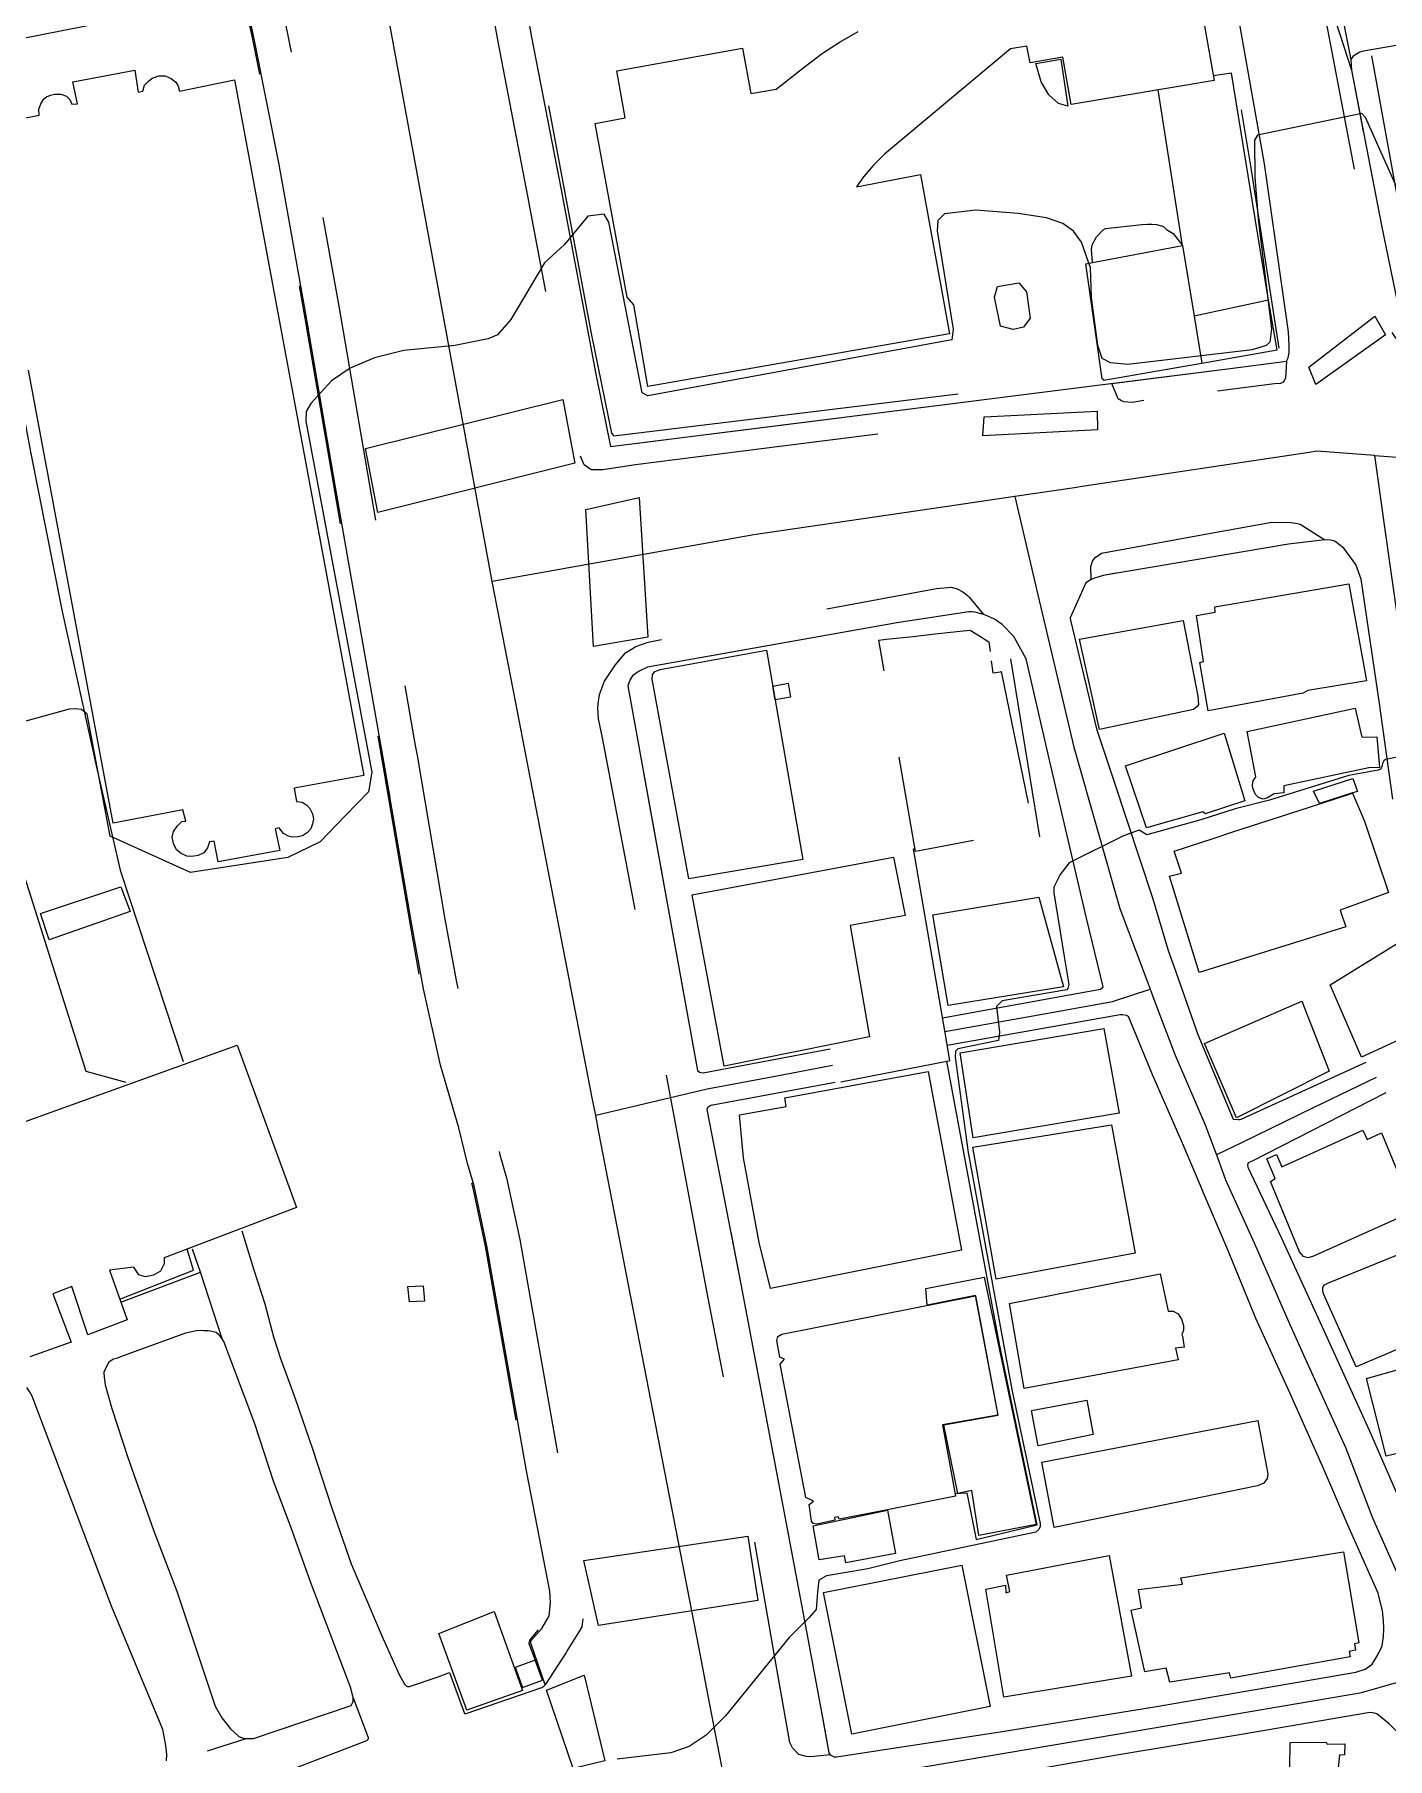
# Model space of a CAD drawing. Header units: millimetres. Extents: x 198785 to 203305, y 542885 to 545889.
# Drawn here: x 201094.9 to 201255.7, y 544006.8 to 544211.6 of the extents above; entities that cross this region are included whole.
import ezdxf

# ---------------------------------------------------------------- set-up
doc = ezdxf.new("R2010")
doc.units = ezdxf.units.MM
for name, pattern in [('FENCE_25K', [54.3, 28.7, -9.2, -16.4]), ('HIDDEN_BULD_25K', [28.8, 18.4, -10.4]), ('HIDDEN_IN_25K', [56.5, 36.5, -20])]:
    doc.linetypes.add(name, pattern=pattern)
for name, color, linetype in [('A0013114', 253, 'Continuous'), ('A0013117', 253, 'Continuous'), ('A0013118', 253, 'Continuous'), ('A0023214', 253, 'Continuous'), ('A0023217', 253, 'Continuous'), ('A0033324', 253, 'Continuous'), ('A0043325', 253, 'Continuous'), ('B0014111', 253, 'Continuous'), ('B0014114', 253, 'Continuous'), ('B0014115', 253, 'Continuous'), ('B0014116', 253, 'Continuous'), ('B0024120', 253, 'Continuous'), ('B0024127', 253, 'Continuous'), ('F0017111', 253, 'Continuous'), ('F0047224', 253, 'Continuous')]:
    doc.layers.add(name, color=color, linetype=linetype)

msp = doc.modelspace()

# ---------------------------------------------------------------- linework, layer by layer
at = {"layer": 'A0013114'}
for points in [[(201155.61, 544015.52), (201153.88, 544020.45), (201153.91, 544020.73), (201155.19, 544022.22), (201156.07, 544023.72), (201156.24, 544025.25), (201156.17, 544026.63), (201153.39, 544040.94), (201148.66, 544067.68), (201147.14, 544074.79), (201146.35, 544077.47), (201145.35, 544081.68), (201143.17, 544089.14), (201141.12, 544098.2), (201139.73, 544105.81), (201136.43, 544125.24), (201135.23, 544131.97), (201132.2, 544149), (201130.69, 544157.81), (201127.11, 544178.63), (201123.97, 544196.17), (201121.07, 544210.69), (201115.55, 544237.24)], [(201150.14, 544232.36), (201153.99, 544211.3), (201157.48, 544193.14), (201161.61, 544171.24), (201163.36, 544162.64), (201203.12, 544167.66), (201217.16, 544169.43), (201237.03, 544171.94), (201243.74, 544172.79)], [(201248.97, 544151.54), (201248.28, 544151.55), (201243.96, 544151.06), (201221.92, 544147.34), (201220.77, 544146.99), (201220.51, 544146.86), (201219.87, 544146.44)], [(201205.98, 544143.03), (201197.41, 544141.71), (201167.78, 544136.43), (201166.77, 544135.96), (201165.97, 544135.39), (201165.72, 544134.97), (201165.42, 544134.23), (201173.69, 544088.51), (201173.93, 544088.32), (201174.38, 544088.23)], [(201175.3, 544084.35), (201175.16, 544084.26), (201174.93, 544084.16), (201174.83, 544083.89), (201178.85, 544063.12), (201184.38, 544034.07), (201186.42, 544023.11), (201188.64, 544011.19), (201189.34, 544007.42), (201189.49, 544007.18), (201189.97, 544006.94)]]:
    msp.add_lwpolyline(points, dxfattribs=at)
at = {"layer": 'A0013117'}
for points in [[(201256.36, 544120.74), (201254.74, 544132.38), (201252.62, 544146.91), (201251.97, 544148.64), (201250.54, 544150.58), (201249.53, 544151.37), (201249.34, 544151.45), (201248.97, 544151.54)], [(201219.87, 544146.44), (201218, 544142.29), (201218.06, 544142.03), (201221.16, 544129.12), (201223.17, 544123.07), (201227.85, 544108.92), (201229.68, 544102.77), (201230.34, 544100.9), (201231.38, 544097.98), (201233.17, 544092.78), (201237.41, 544082.73), (201238, 544082.68), (201238.15, 544082.69), (201238.35, 544082.71), (201253.22, 544089.5)], [(201202.83, 544094.76), (201221.6, 544098.18), (201221.94, 544098.44), (201219.97, 544106.61), (201215.7, 544124.73), (201212.79, 544137.44), (201211.31, 544140.1), (201209.93, 544141.5), (201209, 544142.15), (201207.95, 544142.63), (201207.45, 544142.78), (201206.68, 544142.96), (201206.27, 544143.02), (201205.98, 544143.03)], [(201189.97, 544006.94), (201190.25, 544006.94), (201209.7, 544009.94), (201228.26, 544012.92), (201251.98, 544017.01), (201253.08, 544017.37), (201253.93, 544017.97), (201254.6, 544019.08), (201255.1, 544020.13), (201255.26, 544021.24), (201255.3, 544022.18), (201255.26, 544023.14), (201255.13, 544024.31), (201254.61, 544026.41), (201251.08, 544034.39), (201248.03, 544041.49), (201244.11, 544050.2), (201240.11, 544058.96), (201236.64, 544067.47), (201233.83, 544074.07), (201233.47, 544074.93), (201231.23, 544080.17), (201230.94, 544080.85), (201227.85, 544087.92), (201224.93, 544094.92), (201224.86, 544094.96), (201224.71, 544095.05), (201224.28, 544095.11), (201224.06, 544095.13), (201223.97, 544095.13), (201203.4, 544091.49)], [(201174.38, 544088.23), (201189.47, 544091.1)], [(201190.06, 544087.1), (201175.3, 544084.35)], [(201255.54, 544085.87), (201239.56, 544077.71), (201239.19, 544077.54), (201239.11, 544077.26), (201239.15, 544077.02), (201243.12, 544068.59), (201248.13, 544057.68), (201253.55, 544045.77), (201257.33, 544037.13)], [(201248.13, 543903.33), (201248.27, 543903.68), (201248.59, 543906.14), (201250.93, 543930.52), (201252.91, 543957.03), (201255.73, 543988.13), (201258.04, 544008.14), (201258.02, 544008.53), (201258.02, 544008.75), (201257.43, 544009.36), (201255.92, 544010.89), (201254.48, 544012.07), (201254.2, 544012.13), (201253.94, 544012.2), (201253.7, 544012.22), (201253.4, 544012.2), (201238.62, 544009.64), (201223.56, 544007.16), (201206, 544004.08), (201191.46, 544001.31), (201191.36, 544001.13), (201191.25, 544000.92)]]:
    msp.add_lwpolyline(points, dxfattribs=at)
at = {"layer": 'A0013118'}
for points in [[(201243.74, 544172.79), (201243.93, 544173.18), (201243.95, 544173.41), (201244.04, 544173.81), (201244.04, 544174.66), (201243.95, 544176.28), (201241.13, 544196.24), (201236.55, 544222), (201232.56, 544245.54), (201228.81, 544266.52), (201223.11, 544296.57), (201222.07, 544302.03), (201219.11, 544315.59), (201216.72, 544327.55), (201212.2, 544350.55), (201208.47, 544369.93), (201205.37, 544387.3), (201201.72, 544406.68), (201197.54, 544429.06), (201194.31, 544445.37)], [(201377.08, 544240.33), (201367.74, 544238.85), (201367.57, 544238.81), (201369.12, 544229.76), (201368.96, 544229.44), (201301.68, 544218.11), (201252.89, 544209.65), (201252.43, 544209.51), (201251.67, 544209.05), (201251.39, 544208.64), (201251.44, 544207.37)], [(201245.69, 544225.24), (201251.44, 544207.37), (201255.02, 544188.9), (201257.22, 544178.33), (201257.63, 544177.76), (201258, 544177.36), (201258.95, 544177.09), (201259.83, 544177.07), (201263.4, 544177.55), (201297.98, 544184.02), (201318.87, 544188.17), (201327.38, 544189.87), (201333.93, 544191.12), (201349.88, 544194.16), (201385.44, 544201.21), (201385.86, 544201.67), (201386.46, 544202.87), (201386.52, 544204.17), (201386.48, 544204.88), (201380.63, 544233.82)], [(201105.77, 544087.07), (201101.03, 544088.38), (201094.48, 544109.12), (201091.59, 544118.22), (201090.5, 544123.78), (201090.48, 544124.52), (201089.86, 544126.45), (201088.76, 544129.7), (201086.84, 544159), (201086.89, 544159.34), (201086.9, 544159.66), (201086.76, 544161.06), (201086.29, 544165.76), (201085.77, 544168.59), (201085.47, 544169.34), (201085.35, 544169.62), (201085.15, 544170.04), (201084.06, 544180.03), (201082.87, 544186.19), (201078.79, 544207.25), (201074.12, 544231.61)], [(201082.54, 544221.97), (201085.46, 544209.61), (201085.48, 544209.17), (201085.78, 544207.36), (201090.88, 544180.82), (201094.41, 544162.03), (201098.16, 544143.06), (201102.35, 544124.2), (201105.09, 544112.32), (201112.57, 544089.6)], [(201085.46, 544209.61), (201115.89, 544215.56)], [(201119.53, 544069.46), (201120.97, 544064.81), (201122.27, 544060.77), (201123.31, 544056.85), (201124.17, 544054.18), (201125.88, 544049.52), (201127.92, 544043.54), (201130.23, 544036.5), (201132.53, 544029.88), (201136.18, 544021.34), (201138.2, 544016.83), (201138.89, 544015.59), (201139.09, 544015.39), (201139.23, 544015.32), (201139.45, 544015.31), (201142.88, 544016.48), (201144.21, 544016.96), (201146, 544012.11), (201146.2, 544012.09), (201155.19, 544015.19), (201155.43, 544015.36), (201155.61, 544015.52)], [(201103.73, 544053.87), (201103.13, 544052.72), (201103.13, 544052.59), (201103.16, 544052.08), (201103.27, 544051.15), (201104.07, 544048.33), (201105.99, 544042.52), (201109.02, 544033.88), (201111.79, 544026.66), (201116.37, 544012.97), (201117.14, 544011.58), (201118.2, 544010.3), (201119.19, 544009.37), (201119.83, 544009.12), (201120.05, 544009.12), (201120.38, 544009.12), (201120.93, 544009.13), (201132.52, 544013.07), (201132.78, 544013.52), (201132.78, 544013.95), (201132.75, 544014.15), (201132.47, 544015.23), (201127.7, 544027.76), (201125.39, 544034.15), (201123.31, 544039.7), (201121.1, 544046.51), (201117.4, 544056.32), (201117.2, 544056.61), (201114.64, 544064.55), (201113.69, 544067.27)], [(201105.16, 544060.98), (201114.64, 544064.55)], [(201117.2, 544056.61), (201116.97, 544056.94), (201116.8, 544057.11), (201116.48, 544057.38), (201115.8, 544057.54), (201115.55, 544057.58), (201115, 544057.59), (201114.61, 544057.61), (201114.16, 544057.58), (201112.83, 544057.31), (201105.12, 544054.47), (201104.64, 544054.3), (201104.29, 544054.21), (201104.09, 544054.1), (201103.73, 544053.87)], [(201110.56, 544006.49), (201110.6, 544007.23), (201110.5, 544008.29), (201110.15, 544010.2), (201104.06, 544024.85), (201094.61, 544049.8), (201094.29, 544050.36), (201093.97, 544050.86)]]:
    msp.add_lwpolyline(points, dxfattribs=at)
at = {"layer": 'A0023214'}
for points in [[(201149.29, 544146.63), (201146.8, 544160.19), (201127.98, 544262.67), (201116.21, 544327.45), (201115.21, 544332.98), (201113.88, 544340.28), (201104.94, 544389.52), (201104.05, 544394.37), (201103.23, 544398.91)], [(201254.22, 544161.59), (201247.34, 544162.09), (201246.41, 544161.95), (201219.42, 544157.89), (201218.54, 544157.76), (201211.44, 544156.72), (201204.51, 544155.7), (201180.39, 544152.17), (201164.63, 544149.36), (201149.29, 544146.63)], [(201199.48, 543876.84), (201197.53, 543887.34), (201184.81, 543959.66), (201184.63, 543960.63), (201184.34, 543962.3), (201183.95, 543964.53), (201177.82, 543999.37), (201177.39, 544001.84), (201176.69, 544005.4), (201176.06, 544008.67), (201174.99, 544014.21), (201173.86, 544020.02), (201161.99, 544081.19), (201161.61, 544083.15), (201161.2, 544085.26), (201151.78, 544133.81), (201149.29, 544146.63)]]:
    msp.add_lwpolyline(points, dxfattribs=at)
at = {"layer": 'A0023217'}
for points in [[(201260.24, 544119.26), (201259.84, 544122.13), (201259.73, 544122.99), (201258, 544134.95), (201255.35, 544153.64), (201254.22, 544161.59), (201261.07, 544161.08), (201265.22, 544160.78), (201288.37, 544166.31), (201301.45, 544169.26), (201315.31, 544172.39), (201320.6, 544173.59)], [(201211.44, 544156.72), (201214.18, 544145.04), (201218.43, 544126.92), (201223.91, 544107.77), (201226.88, 544099.89), (201227.52, 544098.19)], [(201203.12, 544093.13), (201216.05, 544095.44), (201223.05, 544096.7), (201227.52, 544098.19)], [(201227.52, 544098.19), (201228.08, 544096.69), (201228.76, 544094.89), (201230.51, 544090.35), (201234.17, 544081.78), (201234.19, 544081.75), (201234.3, 544081.44), (201235.4, 544078.48)], [(201189.77, 544089.1), (201182.93, 544087.81), (201174.84, 544086.29), (201161.61, 544083.15)], [(201254.38, 544087.68), (201246.91, 544084.06), (201238.37, 544079.93), (201235.4, 544078.48)], [(201235.4, 544078.48), (201236.25, 544076.2), (201236.49, 544075.54), (201239.88, 544068.03), (201244.12, 544058.32), (201246.12, 544053.94), (201250.79, 544043.63), (201253.97, 544035.35), (201260.59, 544020.46), (201261.36, 544017.08)], [(201177.39, 544001.84), (201190.58, 544004.08), (201207.85, 544007.01), (201225.91, 544010.04), (201252.69, 544014.61), (201252.93, 544014.69), (201254.2, 544015.05), (201261.36, 544017.08)]]:
    msp.add_lwpolyline(points, dxfattribs=at)
at = {"layer": 'A0033324', "linetype": 'HIDDEN_IN_25K', "flags": 128}
for points in [[(201161.61, 544171.24), (201163.36, 544162.64), (201201.84, 544167.49), (201201.88, 544165.76), (201201.69, 544165.41), (201201.61, 544165.23), (201201.24, 544164.98), (201200.7, 544164.83), (201183.8, 544162.69), (201166.33, 544160.49), (201162.45, 544159.87), (201161.08, 544159.89), (201160.22, 544160.5), (201159.22, 544162.92), (201157.68, 544170.47), (201153.55, 544192.39), (201150.06, 544210.56), (201146.2, 544231.7), (201144.31, 544243.91), (201142.5, 544255.62), (201140.7, 544266.06), (201134.78, 544297.7), (201130.11, 544321.81), (201129.48, 544325.26), (201129.41, 544326.18), (201129.41, 544326.92), (201129.78, 544327.81), (201132.99, 544328.26), (201134.04, 544322.55), (201138.71, 544298.45), (201144.64, 544266.77), (201146.45, 544256.27), (201150.14, 544232.36), (201153.99, 544211.3), (201157.48, 544193.14), (201161.61, 544171.24)], [(201158.09, 544019.36), (201155.61, 544015.52), (201153.88, 544020.45), (201153.91, 544020.73), (201155.19, 544022.22), (201156.07, 544023.72), (201156.24, 544025.25), (201156.17, 544026.63), (201153.39, 544040.94), (201148.66, 544067.68), (201147.14, 544074.79), (201146.35, 544077.47), (201145.35, 544081.68), (201143.17, 544089.14), (201141.12, 544098.2), (201139.73, 544105.81), (201136.43, 544125.24), (201135.23, 544131.97), (201132.2, 544149), (201130.69, 544157.81), (201127.11, 544178.63), (201123.97, 544196.17), (201121.07, 544210.69), (201115.55, 544237.24), (201119.9, 544235.43), (201120.06, 544235.11), (201120.41, 544233.48), (201124.99, 544211.49), (201127.9, 544196.91), (201131.05, 544179.32), (201136.14, 544149.69), (201140.16, 544127.13), (201140.37, 544125.93), (201143.67, 544106.5), (201145.04, 544099), (201147.04, 544090.14), (201149.21, 544082.71), (201150.22, 544078.5), (201151.02, 544075.77), (201152.58, 544068.45), (201157.33, 544041.67), (201160.15, 544027.12), (201160.25, 544025.14), (201159.96, 544022.42), (201159.49, 544021.63), (201158.3, 544019.72), (201158.09, 544019.36)], [(201258.95, 544177.09), (201259.83, 544177.07), (201263.4, 544177.55), (201297.98, 544184.02), (201327.38, 544189.87), (201349.88, 544194.16), (201385.44, 544201.21), (201385.23, 544199.7), (201384.82, 544199.1), (201383.99, 544198.33), (201329.55, 544188.02), (201279.71, 544178.63), (201259.56, 544175.25), (201258.37, 544175.1), (201257.7, 544175.11), (201257.25, 544175.21), (201256.77, 544175.51), (201256.06, 544176.54), (201254.99, 544178.71), (201248.5, 544213.04), (201248.47, 544213.77), (201248.97, 544214.81), (201249.39, 544215.22), (201250.03, 544215.43), (201251.39, 544208.64), (201251.44, 544207.37), (201255.02, 544188.9), (201257.22, 544178.33), (201257.63, 544177.76), (201258, 544177.36), (201258.95, 544177.09)], [(201226.75, 544168.12), (201225.38, 544167.87), (201224.4, 544167.98), (201224.13, 544168.1), (201223.71, 544168.34), (201222.98, 544170.16), (201237.03, 544171.94), (201243.74, 544172.79), (201243.62, 544170.78), (201243.47, 544170.5), (201243.32, 544170.29), (201243, 544170.14), (201242.31, 544170.09), (201237.35, 544169.46), (201233.79, 544169.01), (201226.75, 544168.12)], [(201220.77, 544146.99), (201220.51, 544146.86), (201220.46, 544148.4), (201220.59, 544148.76), (201220.68, 544149.02), (201220.86, 544149.3), (201220.98, 544149.48), (201221.75, 544150), (201233.43, 544152.12), (201242, 544153.67), (201244.27, 544153.64), (201245.05, 544153.49), (201245.34, 544153.42), (201245.69, 544153.25), (201246.11, 544152.96), (201248.28, 544151.55), (201243.96, 544151.06), (201221.92, 544147.34), (201220.77, 544146.99)], [(201206.24, 544144.47), (201207.71, 544142.7), (201207.45, 544142.78), (201206.68, 544142.96), (201206.27, 544143.02), (201205.98, 544143.03), (201197.41, 544141.71), (201167.78, 544136.43), (201166.77, 544135.96), (201165.97, 544135.39), (201165.72, 544134.97), (201165.42, 544134.23), (201173.69, 544088.51), (201173.93, 544088.32), (201174.38, 544088.23), (201175.3, 544084.35), (201175.16, 544084.26), (201174.93, 544084.16), (201174.83, 544083.89), (201178.85, 544063.12), (201184.38, 544034.07), (201189.34, 544007.42), (201189.49, 544007.18), (201187.2, 544006.97), (201186.68, 544007.01), (201185.76, 544007.23), (201185, 544008.02), (201184.67, 544008.67), (201182.77, 544019.43), (201179, 544041.14), (201174.96, 544061.44), (201173.34, 544070.14), (201171.29, 544081.18), (201168, 544098.77), (201162.41, 544128.04), (201161.94, 544130.31), (201161.85, 544131.51), (201161.91, 544132.09), (201162.06, 544133.19), (201162.66, 544134.76), (201163.9, 544136.66), (201165.14, 544138.14), (201166.38, 544138.88), (201167.83, 544139.42), (201185.95, 544142.79), (201202.11, 544145.8), (201203.92, 544145.93), (201204.57, 544145.73), (201205.16, 544145.43), (201205.38, 544145.3), (201205.77, 544145.01), (201206.01, 544144.77), (201206.24, 544144.47)], [(201083.03, 543989.93), (201064.61, 543983.21), (201063.91, 543983.03), (201063.32, 543982.97), (201062.72, 543982.92), (201062.09, 543982.92), (201061.66, 543982.94), (201060.87, 543983.07), (201059.73, 543983.48), (201058.68, 543984.39), (201057.88, 543985.51), (201057.07, 543987.45), (201055.98, 543990.24), (201055.06, 543992.86), (201053.72, 543997.43), (201056.71, 543998.75), (201057.11, 543998.77), (201057.49, 543998.45), (201057.6, 543998.29), (201060.18, 543992.59), (201061.69, 543988.86), (201062.07, 543988.11), (201062.25, 543987.93), (201062.55, 543987.83), (201063.21, 543987.81), (201063.47, 543987.81), (201063.93, 543987.83), (201065.82, 543988.29), (201074.35, 543991.46), (201086.83, 543996.14), (201098.57, 544000.49), (201107.52, 544003.64), (201108.91, 544004.42), (201109.47, 544004.7), (201109.97, 544005.14), (201110.35, 544005.76), (201110.49, 544006.08), (201120.05, 544009.12), (201120.93, 544009.13), (201132.52, 544013.07), (201132.78, 544013.52), (201132.78, 544013.95), (201134.55, 544009.25), (201134.55, 544009.07), (201134.34, 544008.84), (201125.28, 544005.37), (201116.55, 544002.17), (201106.77, 543998.51), (201096.02, 543994.76), (201092.5, 543993.45), (201083.03, 543989.93)]]:
    msp.add_lwpolyline(points, dxfattribs=at)
at = {"layer": 'A0043325'}
for points in [[(201255.5, 544175.91), (201247.23, 544170.02), (201246.38, 544172.08), (201254.22, 544178.14), (201255.5, 544175.91)], [(201159.14, 544160.69), (201135.72, 544154.83), (201134.23, 544162.43), (201157.7, 544168.26), (201159.14, 544160.69)], [(201221.25, 544164.65), (201207.63, 544163.91), (201207.78, 544166.17), (201221.24, 544166.85), (201221.25, 544164.65)], [(201167.82, 544139.99), (201161.35, 544138.89), (201160.43, 544155.18), (201166.76, 544156.6), (201167.82, 544139.99)], [(201106.26, 544107.42), (201096.62, 544104.05), (201095.58, 544107.17), (201105.14, 544110.33), (201106.26, 544107.42)], [(201180.88, 544025.55), (201161.95, 544022.55), (201160.2, 544030.28), (201179.68, 544033.16), (201180.88, 544025.55)], [(201162.71, 544006.48), (201158.91, 544005.59), (201155.76, 544014.89), (201160.24, 544016.65), (201162.71, 544006.48)]]:
    msp.add_lwpolyline(points, dxfattribs=at)
at = {"layer": 'B0014111'}
for points in [[(201091.92, 544201.3), (201095.45, 544202.04), (201095.42, 544202.73), (201095.63, 544203.39), (201096.01, 544203.96), (201096.31, 544204.19), (201096.77, 544204.41), (201097.25, 544204.52), (201098.02, 544204.53), (201098.71, 544204.3), (201099.1, 544203.91), (201099.34, 544203.33), (201100, 544203.39), (201099.44, 544206), (201106.82, 544207.39), (201107.21, 544204.77), (201107.75, 544204.9), (201107.98, 544205.59), (201108.42, 544206.06), (201108.88, 544206.44), (201109.68, 544206.72), (201110.42, 544206.7), (201111.13, 544206.4), (201111.67, 544205.96), (201111.96, 544205.46), (201112.14, 544204.9), (201118.67, 544206.22), (201134.03, 544123.55), (201125.75, 544122.08), (201126.03, 544120.47), (201126.71, 544120.38), (201127.25, 544120.04), (201127.63, 544119.63), (201127.95, 544119), (201128.04, 544118.4), (201127.95, 544117.83), (201127.72, 544117.23), (201127.33, 544116.79), (201126.76, 544116.41), (201126.19, 544116.27), (201125.54, 544116.25), (201125.09, 544116.35), (201124.49, 544116.67), (201123.99, 544117.33), (201123.51, 544117.22), (201124.05, 544114.64), (201116.74, 544113.31), (201116.24, 544115.78), (201115.7, 544115.7), (201115.46, 544114.97), (201115, 544114.37), (201114.35, 544114.05), (201113.6, 544113.96), (201112.98, 544113.99), (201112.32, 544114.28), (201111.75, 544114.75), (201111.4, 544115.48), (201111.24, 544116.22), (201111.43, 544116.92), (201111.83, 544117.54), (201112.4, 544118.09), (201112.86, 544118.13), (201112.51, 544119.47), (201104.25, 544117.89), (201094.18, 544171.73)], [(201245.73, 544133.35), (201234.41, 544131.25), (201233.43, 544137.01), (201233.85, 544137.13), (201233.02, 544142.58), (201235.27, 544142.98), (201235.2, 544143.61), (201251.13, 544146.36), (201253.26, 544134.8), (201246.27, 544133.68), (201245.73, 544133.35)], [(201232.68, 544131.39), (201221.49, 544129.03), (201219.14, 544139.75), (201231.43, 544141.98), (201233.19, 544133), (201233.26, 544131.96), (201233.08, 544131.71), (201232.68, 544131.39)], [(201186.23, 544113.59), (201172.68, 544111.27), (201168.31, 544135.01), (201168.37, 544135.53), (201168.65, 544135.92), (201169.27, 544136.15), (201181.92, 544138.45), (201186.23, 544113.59)], [(201251.89, 544131.58), (201252.7, 544128.12), (201254.47, 544128.16), (201254.8, 544124.52), (201253.53, 544124.48), (201243.42, 544122.35), (201243.41, 544121.52), (201242.26, 544121.37), (201241.49, 544120.91), (201240.96, 544120.75), (201240.39, 544120.95), (201240.06, 544121.31), (201239.71, 544122.05), (201239.68, 544122.41), (201239.75, 544122.95), (201240.1, 544123.41), (201239.06, 544128.81), (201251.89, 544131.58)], [(201238.78, 544120.55), (201234.05, 544119.02), (201233.77, 544119.25), (201227.1, 544117.36), (201224.61, 544124.73), (201236.32, 544128.6), (201238.78, 544120.55)], [(201250.78, 544105.6), (201233.35, 544100.16), (201229.82, 544111.62), (201231.23, 544111.97), (201230.37, 544114.59), (201235.12, 544116.13), (201237.24, 544116.82), (201247.68, 544120.21), (201251.58, 544121.47), (201253.02, 544118.13), (201255.85, 544109.68), (201250.1, 544107.56), (201250.78, 544105.6)], [(201194.14, 544092.5), (201176.87, 544089.02), (201173.08, 544109.39), (201197, 544113.87), (201198.38, 544106.93), (201191.87, 544105.74), (201194.14, 544092.5)], [(201217.21, 544098.46), (201203.5, 544096.22), (201201.68, 544107.01), (201214.3, 544109.12), (201217.21, 544098.46)], [(201267.61, 544098.29), (201267.18, 544096.17), (201266.44, 544096.43), (201252.66, 544090.11), (201248.92, 544098.68), (201259.78, 544105.39), (201267.61, 544098.29)], [(201248.81, 544088.42), (201237.77, 544082.9), (201233.99, 544091.73), (201245.54, 544096.77), (201248.81, 544088.42)], [(201223.82, 544083.45), (201206.48, 544080.52), (201204.93, 544090.62), (201222.01, 544093.51), (201223.82, 544083.45)], [(201071.42, 544074.4), (201118.97, 544091.53), (201126.03, 544072.23), (201110.3, 544066.25), (201110.29, 544065.52), (201109.88, 544064.65), (201109.05, 544064.18), (201108.08, 544064), (201107.3, 544064.25), (201106.68, 544065.16), (201103.8, 544064.77), (201105.92, 544058.89), (201101.24, 544057.11), (201099.32, 544062.83), (201097.07, 544061.96), (201099.23, 544056.24), (201094.34, 544054.5)], [(201205.08, 544067.18), (201182.39, 544062.59), (201181.05, 544068.06), (201179.18, 544078.12), (201178.71, 544083.26), (201184.25, 544084.22), (201184.1, 544085.27), (201201.13, 544088.38), (201205.08, 544067.18)], [(201225.73, 544066.8), (201209.21, 544063.7), (201206.46, 544079.41), (201222.93, 544082.07), (201225.73, 544066.8)], [(201252.8, 544081.41), (201253.34, 544080.31), (201255.01, 544081.09), (201258.88, 544071.79), (201246.94, 544066.45), (201246.29, 544066.26), (201245.75, 544066.4), (201245.29, 544066.96), (201241.81, 544075.32), (201242.38, 544075.67), (201241.39, 544078.01), (201242.56, 544078.53), (201243.18, 544077.05), (201252.8, 544081.41)], [(201264.09, 544057.57), (201257.37, 544054.5), (201256.97, 544055.39), (201252.02, 544053.32), (201248.14, 544061.99), (201248.05, 544062.37), (201248.07, 544062.73), (201248.23, 544063.06), (201248.73, 544063.3), (201260.05, 544067.86), (201264.09, 544057.57)], [(201207.77, 544063.97), (201213.97, 544034.58), (201207.17, 544033.24), (201206.34, 544038.59), (201204.65, 544038.26), (201203.01, 544046.41), (201209.44, 544047.54), (201206.76, 544061.76), (201201.03, 544060.63), (201200.84, 544062.6), (201207.77, 544063.97)], [(201228.73, 544064.35), (201229.65, 544059.9), (201230.27, 544059.9), (201230.87, 544059.6), (201231.24, 544058.98), (201231.48, 544058.2), (201231.48, 544057.64), (201231.3, 544057.1), (201231.37, 544056.94), (201231.57, 544055.63), (201230.55, 544055.53), (201230.87, 544054.13), (201212.54, 544050.73), (201210.78, 544060.84), (201228.73, 544064.35)], [(201196.28, 544036.32), (201190.53, 544035.18), (201190.44, 544035.46), (201189.98, 544035.4), (201190.04, 544035.08), (201187.9, 544034.59), (201187.45, 544034.67), (201187.25, 544034.96), (201187, 544036.94), (201187.49, 544037.34), (201186.6, 544037.79), (201183.53, 544053.62), (201184.07, 544054.21), (201183.49, 544054.45), (201183.13, 544056.44), (201183.24, 544056.92), (201183.74, 544057.19), (201206.74, 544061.74), (201209.42, 544047.56), (201202.83, 544046.4), (201204.37, 544037.93), (201196.28, 544036.32)], [(201269.03, 544045.32), (201262.6, 544043.57), (201262.37, 544044.31), (201255.57, 544042.67), (201253.25, 544051.92), (201259.56, 544053.7), (201259.36, 544054.62), (201266.22, 544056.41), (201269.03, 544045.32)], [(201220.76, 544045.24), (201214.2, 544043.91), (201213.42, 544048.1), (201219.99, 544049.33), (201220.76, 544045.24)], [(201240.28, 544039.16), (201216.09, 544034.2), (201214.64, 544041.97), (201240.34, 544046.91), (201241.33, 544041.61), (201241.51, 544040.59), (201241.44, 544040.03), (201241.04, 544039.48), (201240.28, 544039.16)], [(201197.25, 544031.12), (201191.35, 544030), (201191.18, 544030.86), (201188.16, 544030.38), (201187.46, 544034.42), (201196.29, 544036.28), (201197.25, 544031.12)], [(201251.3, 544018.86), (201237.13, 544016.31), (201236.97, 544016.95), (201229.85, 544015.85), (201229.43, 544017.5), (201226.88, 544017.06), (201225.26, 544024.39), (201226.51, 544024.65), (201226.14, 544026.83), (201231.35, 544027.47), (201231.16, 544028.21), (201250.51, 544031.3), (201252.34, 544020.49), (201251.81, 544020.38), (201251.92, 544019.64), (201251.18, 544019.48), (201251.3, 544018.86)], [(201208.49, 544012.94), (201192.07, 544009.65), (201188.68, 544026.49), (201205.14, 544029.72), (201208.49, 544012.94)], [(201222.64, 544030.87), (201225.31, 544016.53), (201210.14, 544014.03), (201208, 544026.9), (201210.31, 544027.34), (201210.37, 544026.46), (201210.82, 544026.6), (201210.44, 544028.56), (201222.64, 544030.87)], [(201152.9, 544014.84), (201146.28, 544012.49), (201142.97, 544021.61), (201149.54, 544024.22), (201152.9, 544014.84)], [(201244.12, 544005.66), (201244.18, 544008.67), (201248.46, 544008.71), (201248.58, 544008.48), (201250.67, 544008.49), (201250.62, 544007.18), (201250.03, 544007.16)], [(201250.03, 544007.16), (201249.89, 544005.68)]]:
    msp.add_lwpolyline(points, dxfattribs=at)
at = {"layer": 'B0014114', "linetype": 'HIDDEN_BULD_25K', "flags": 128}
msp.add_lwpolyline([(201208.63, 544137.2), (201208.81, 544135.77), (201209.74, 544135.9), (201209.81, 544135.91), (201213.65, 544117.21), (201209.22, 544116.36), (201200.5, 544114.7), (201199.64, 544114.53), (201195.26, 544139.66), (201196.15, 544139.76), (201199.33, 544140.1), (201201.59, 544140.35), (201204.9, 544140.71), (201206.11, 544140.84), (201207.34, 544140.07), (201207.84, 544139.75), (201208.35, 544139.43), (201208.63, 544137.2)], dxfattribs=at)
at = {"layer": 'B0014115'}
msp.add_lwpolyline([(201232.82, 544219.18), (201235.15, 544206.16), (201218.15, 544203.3), (201217.15, 544208.91), (201213.26, 544208.25), (201212.86, 544210.23), (201210.93, 544209.93), (201195.93, 544197.38), (201194.63, 544196.08), (201193.46, 544194.71), (201192.62, 544193.53), (201200.22, 544194.97), (201203.67, 544176.06), (201167.81, 544169.8), (201166.12, 544179.51), (201165.36, 544180.4), (201161.55, 544201.04), (201165.1, 544201.7), (201164.1, 544207.28), (201179.07, 544209.99), (201180.05, 544204.61), (201183.06, 544205.1), (201186.4, 544207.74), (201188.58, 544209.38), (201190.67, 544210.76), (201192.82, 544211.97)], dxfattribs=at)
at = {"layer": 'B0014116', "linetype": 'HIDDEN_BULD_25K', "flags": 128}
for points in [[(201216.91, 544208.69), (201217.75, 544203.1), (201216.64, 544203.41), (201215.46, 544204.43), (201214.55, 544206), (201213.93, 544208.15), (201216.91, 544208.69)], [(201212.45, 544176.82), (201211.22, 544176.57), (201209.71, 544176.96), (201209.01, 544180.41), (201209.37, 544181.66), (201211.91, 544182.09), (201212.83, 544181.05), (201213.26, 544177.9), (201212.45, 544176.82)], [(201184.77, 544132.89), (201182.95, 544132.57), (201182.67, 544134.17), (201184.49, 544134.52), (201184.77, 544132.89)], [(201251.57, 544121.5), (201247.66, 544120.23), (201246.96, 544121.7), (201251.6, 544123.19), (201252.16, 544121.66), (201251.57, 544121.5)], [(201141.24, 544061.11), (201139.48, 544061.04), (201139.27, 544062.84), (201141.11, 544062.93), (201141.24, 544061.11)]]:
    msp.add_lwpolyline(points, dxfattribs=at)
at = {"layer": 'B0024120', "linetype": 'FENCE_25K', "flags": 128}
for points in [[(201242.84, 544174.33), (201239.49, 544196), (201230.48, 544249.75), (201228.61, 544260.14), (201224.08, 544284.75), (201220.08, 544305.78), (201206.48, 544375.11), (201205.22, 544380.95)], [(201115.81, 544235), (201120.87, 544210.65), (201123.77, 544196.13), (201126.91, 544178.59), (201132, 544148.97), (201136.23, 544125.21), (201139.54, 544105.77), (201140.92, 544098.16), (201142.97, 544089.09), (201145.15, 544081.63), (201146.16, 544077.42), (201146.95, 544074.74), (201148.46, 544067.64), (201153.2, 544040.91), (201155.97, 544026.61), (201156.04, 544025.26), (201155.88, 544023.78), (201155.03, 544022.34), (201153.72, 544020.81), (201153.67, 544020.43), (201154.41, 544018.44)], [(201253.83, 544209.08), (201258.59, 544182.9), (201258.81, 544182.69), (201296.92, 544189.69), (201338.07, 544197.24), (201384.77, 544205.36), (201384.95, 544205.4), (201385.2, 544205.87), (201380.58, 544230.75)]]:
    msp.add_lwpolyline(points, dxfattribs=at)
at = {"layer": 'B0024127'}
msp.add_lwpolyline([(201152.9, 544015.21), (201155.27, 544016.07), (201154.41, 544018.44), (201152.04, 544017.58), (201152.9, 544015.21)], dxfattribs=at)
at = {"layer": 'F0017111'}
for points, elevation in [([(201260.28, 544185.74), (201253.13, 544201.75), (201252.67, 544202.24), (201240.3, 544199.67), (201239.94, 544199.06), (201239.97, 544194.67), (201240.35, 544189.69), (201241.94, 544176.63), (201241.76, 544175.05), (201241.33, 544174.66), (201239.66, 544174.13), (201224.86, 544172.42), (201222.81, 544172.61), (201221.83, 544173.12), (201221.3, 544174.66), (201220.54, 544180.37), (201220.41, 544183.89), (201219.35, 544186.94), (201218.4, 544188.24), (201217.13, 544189.15), (201215.21, 544189.85), (201211.82, 544190.35), (201206.8, 544190.74), (201203.06, 544190.3), (201202.28, 544189.52), (201202.21, 544188.28), (201204.09, 544176.59), (201203.95, 544175.35), (201167.8, 544168.69), (201167.14, 544169.05), (201163.18, 544189.33), (201162.6, 544190.27), (201160.68, 544190.04), (201157.9, 544186.67), (201155.53, 544184.48), (201151.51, 544177.76), (201149.94, 544175.93), (201148.83, 544175.44), (201144.86, 544174.67), (201138.79, 544174.05), (201135.31, 544173.21), (201132.41, 544171.98), (201130.19, 544170.46), (201127.75, 544167.77), (201127.18, 544166.8), (201127.16, 544165.67), (201134.99, 544123.97), (201134.59, 544121.61), (201131.83, 544118.78), (201128.83, 544115.7), (201125.02, 544113.83), (201113.42, 544112.05), (201103.9, 544116.34), (201101.13, 544130.85), (201100.47, 544131.41), (201099.73, 544131.47), (201099, 544131.44), (201088.79, 544128.62)], 40), ([(201262.34, 544126.87), (201255.52, 544125.45), (201255.29, 544125.3), (201255.16, 544124.99), (201255.05, 544124.58), (201254.92, 544124.31), (201254.62, 544124.18), (201251.13, 544123.57), (201241.71, 544120.62), (201237.61, 544119.61), (201233.56, 544118.28), (201227.14, 544116.5), (201226.43, 544116.95), (201226.2, 544117.07), (201224.34, 544116.4), (201217.89, 544113.18), (201216.81, 544111.81), (201216.07, 544110.31), (201216.06, 544109.64), (201217.29, 544102.07), (201217.84, 544098.73), (201217.72, 544098.24), (201217.6, 544098.11), (201209.93, 544096.79), (201209.25, 544096.11), (201209.62, 544093.08), (201209.5, 544092.08), (201204.67, 544091.08), (201204.36, 544090.8), (201204.33, 544090.09), (201205.9, 544078.75), (201211.11, 544050.42), (201214.45, 544034.68), (201214.45, 544034.33), (201214.29, 544033.96), (201213.92, 544033.64), (201197.77, 544030.26), (201193.94, 544029.3), (201189.03, 544028.45), (201188.14, 544027.94), (201187.98, 544026.54), (201187.82, 544024.48), (201186.95, 544023.49), (201184.61, 544021.12), (201177.03, 544011.84), (201174.75, 544009.52), (201172.73, 544008.17), (201170.53, 544007.42), (201164.16, 544006.7)], 30)]:
    msp.add_lwpolyline(points, dxfattribs=dict(at, elevation=elevation))
at = {"layer": 'F0047224'}
for points in [[(201241.6, 544180.05), (201241.14, 544182.7), (201237.19, 544207.02), (201235.05, 544206.69)], [(201155.98, 544203.15), (201161.08, 544176.1), (201163.49, 544164.26), (201163.76, 544163.92), (201204.7, 544168.93)], [(201231.38, 544186.55), (201228.46, 544205.04)], [(201220.68, 544184.53), (201220.55, 544186.06), (201220.64, 544186.64), (201221.15, 544187.59), (201221.94, 544188.42), (201222.21, 544188.56), (201226.53, 544189.04), (201227.2, 544189.06), (201227.71, 544189.06), (201228.26, 544189.04), (201228.7, 544188.93), (201229.11, 544188.79), (201229.46, 544188.44), (201230.24, 544187.96), (201231.38, 544186.55)], [(201220.68, 544184.53), (201231.38, 544186.55)], [(201231.38, 544186.55), (201232.74, 544178.16)], [(201222.03, 544170.55), (201221.8, 544170.71), (201219.86, 544184.38), (201220.68, 544184.53)], [(201241.6, 544180.05), (201232.74, 544178.16)], [(201242.62, 544174.14), (201241.6, 544180.05)], [(201232.74, 544178.16), (201233.65, 544172.58)], [(201222.03, 544170.55), (201229.32, 544171.82), (201233.65, 544172.58)], [(201233.65, 544172.58), (201242.62, 544174.14)], [(201214.41, 544116.28), (201210.94, 544137.44)], [(201203.34, 544089.64), (201203.71, 544089.71), (201203.1, 544093.22), (201199.4, 544114.87), (201199.58, 544114.91)], [(201190.75, 544087.15), (201203.34, 544089.64)], [(201204.32, 544038.24), (201205.73, 544038.32), (201206.82, 544032.8), (201214.07, 544034.51), (201209.6, 544056), (201203.34, 544089.64)], [(201105.03, 544061.36), (201113.8, 544064.78), (201113.03, 544067.29)]]:
    msp.add_lwpolyline(points, dxfattribs=at)

doc.saveas('drawing.dxf')
